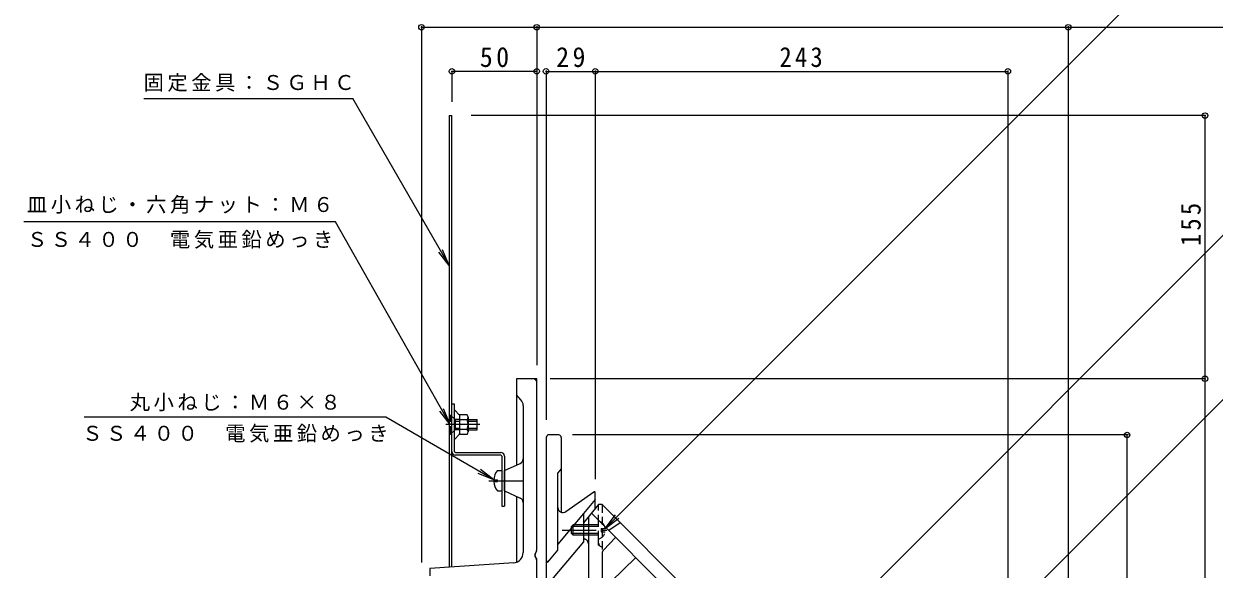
# Model space of a CAD drawing. Units: millimetres at full size, sheet at 1:4. Extents: x -531 to 526, y -549 to 542.
# Drawn here: x -531 to 170, y -160 to 161 of the extents above; entities that cross this region are included whole.
import ezdxf

# ---------------------------------------------------------------- set-up
doc = ezdxf.new("R2010")
doc.units = ezdxf.units.MM
doc.header["$LTSCALE"] = 4
doc.header["$PDMODE"] = 32
doc.header["$PDSIZE"] = 3.2
for name, pattern in [('CHAIN1', [8, 5, -1, 1, -1]), ('DASHED1', [1.8, 1.2, -0.6]), ('DASHED2', [3, 2, -1])]:
    doc.linetypes.add(name, pattern=pattern)
for name, color, linetype, lineweight in [('0-0_通り芯', 4, 'Continuous', 9), ('0-1_躯体', 6, 'Continuous', 9), ('0-2_仕上', 3, 'Continuous', 9), ('0-4_その他', 7, 'Continuous', 9), ('0-5_寸法', 7, 'Continuous', 9), ('0-8', 2, 'Continuous', 9), ('0-A', 2, 'Continuous', 9)]:
    doc.layers.add(name, color=color, linetype=linetype, lineweight=lineweight)
doc.styles.add('ＭＳ ゴシック', font='')
doc.styles.get('ＭＳ ゴシック').set_extended_font_data('MS Gothic')

msp = doc.modelspace()

# ---------------------------------------------------------------- linework, layer by layer
at = {"layer": '0-0_通り芯'}
for p, q in [((-229.106, -47.953), (-241.106, -47.953)), ((-241.106, -47.953), (-241.106, -98.771)), ((-229.106, -148.615), (-229.106, -47.953)), ((-238.449, -60.302), (-241.106, -57.453)), ((-237.106, -63.712), (-237.106, -150.301)), ((-248.106, -101.953), (-238.865, -97.752)), ((-248.106, -113.953), (-248.106, -101.953)), ((-248.106, -113.953), (-238.865, -118.154)), ((-241.106, -117.135), (-241.106, -155.958)), ((-230.106, -151.203), (-229.106, -149.058)), ((-230.106, -152.703), (-230.106, -151.203)), ((-230.106, -152.703), (-229.106, -154.435)), ((-242.694, -156.287), (-292.112, -159.69)), ((-292.112, -159.69), (-292.024, -164.022)), ((-229.106, -367.902), (-229.106, -154.971))]:
    msp.add_line(p, q, dxfattribs=at)
at = {"layer": '0-0_通り芯', "linetype": 'CHAIN1'}
msp.add_line((-257.402, -107.953), (-234.239, -107.953), dxfattribs=at)
at = {"layer": '0-0_通り芯'}
for centre, radius, start, end in [((-231.107, -49.953), 2, 0, 90), ((-242.106, -63.712), 5, 0, 43.00085), ((-240.106, -95.021), 3, 294.44357, 0), ((-240.106, -120.885), 3, 0, 65.55643), ((-243.106, -150.301), 6, 273.93967, 0), ((-228.106, -151.646), 2, 155.004, 180), ((-228.106, -152.167), 2, 180, 209.99432), ((-231.106, -154.971), 2, 360, 29.99432), ((-231.106, -148.615), 2, 335.004, 0)]:
    msp.add_arc(centre, radius, start, end, dxfattribs=at)
at = {"layer": '0-1_躯体'}
for p, q in [((-223.644, -83.306), (-223.644, -313.223)), ((-222.941, -81.377), (-222.643, -81.022)), ((-216.143, -81.022), (-222.643, -81.022)), ((-214.643, -82.515), (-214.643, -126.493)), ((-214.643, -101.022), (-216.643, -103.406)), ((-216.643, -123.665), (-216.643, -103.406)), ((-211.923, -126.122), (-195.43, -114.573)), ((-194.644, -119.023), (-201.644, -127.365)), ((-194.644, -124.406), (-194.644, -114.983)), ((-216.643, -148.872), (-216.643, -145.24)), ((-222.643, -156.022), (-216.643, -148.872)), ((-222.942, -155.667), (-222.643, -156.022))]:
    msp.add_line(p, q, dxfattribs=at)
at = {"layer": '0-1_躯体', "linetype": 'CHAIN1'}
msp.add_line((-214.126, -137.022), (-187.781, -137.022), dxfattribs=at)
at = {"layer": '0-1_躯体'}
for points in [[(-201.644, -127.365), (-216.643, -145.24), (-216.643, -123.665)], [(-201.644, -127.365), (-201.644, -143.892), (-222.643, -168.919)]]:
    msp.add_lwpolyline(points, dxfattribs=at)
for centre, radius, start, end in [((-220.644, -83.306), 3, 139.99224, 180), ((-216.143, -82.522), 1.5, 0, 90), ((-195.144, -114.983), 0.5, 0, 125.00484), ((-213.643, -123.665), 3, 180, 305.00188), ((-220.643, -153.739), 3, 180, 220.00003)]:
    msp.add_arc(centre, radius, start, end, dxfattribs=at)
at = {"layer": '0-2_仕上'}
for p, q in [((-192.644, -122.022), (-201.644, -132.748)), ((-190.644, -122.022), (-192.644, -122.022)), ((-190.644, -122.022), (20.356, -333.022)), ((-201.644, -132.748), (-201.644, -142.022)), ((-198.644, -129.173), (-198.644, -311.022)), ((15.292, -339.272), (-196.893, -127.087)), ((-186.069, -136.756), (-180.037, -132.629)), ((-182.626, -141.354), (-189.802, -148.784)), ((-190.644, -150.868), (-190.644, -165.27)), ((-170.802, -153.177), (-185.56, -167.428))]:
    msp.add_line(p, q, dxfattribs=at)
at = {"layer": '0-2_仕上', "linetype": 'DASHED1'}
for p, q in [((-192.644, -132.772), (-192.644, -122.022)), ((-190.644, -122.022), (-190.644, -150.868)), ((-192.644, -146.022), (-192.644, -142.272)), ((-192.644, -146.022), (-190.644, -147.022))]:
    msp.add_line(p, q, dxfattribs=at)
at = {"layer": '0-2_仕上'}
for centre, radius, start, end in [((-186.634, -135.931), 1, 225.00101, 304.38219), ((-200.144, -140.941), 1.5, 180, 250.53236), ((-201.644, -145.185), 3, 359.99905, 70.5312), ((-187.644, -150.868), 3, 135.99971, 180)]:
    msp.add_arc(centre, radius, start, end, dxfattribs=at)
at = {"layer": '0-2_仕上', "linetype": 'DASHED1'}
msp.add_arc((-190.644, -144.786), 2, 180, 243.43495, dxfattribs=at)
at = {"layer": '0-4_その他'}
for p, q in [((-297.023, 159.629), (-297.023, -156.124)), ((-297.023, 159.047), (-229.106, 159.047)), ((-229.106, 159.629), (-229.106, -39.953)), ((-229.106, 159.047), (83.894, 159.047)), ((83.894, 159.629), (83.894, -341.548)), ((83.894, 159.047), (238.894, 159.047)), ((-223.644, 133.477), (-223.644, -72.163)), ((-194.644, 133.477), (-194.644, -106.983)), ((48.356, 133.477), (48.356, -342.039)), ((-279.106, 133.186), (-279.106, 115.047)), ((-229.106, 133.047), (-279.106, 133.047)), ((-223.644, 133.047), (-194.644, 133.047)), ((-194.644, 133.047), (48.356, 133.047)), ((164.757, 107.047), (-267.661, 107.047)), ((164.481, -47.953), (164.481, 107.047)), ((164.757, -47.953), (-221.106, -47.953)), ((164.481, -360.953), (164.481, -47.953)), ((119.416, -81.022), (-208.143, -81.022)), ((118.595, -348.048), (118.595, -81.022))]:
    msp.add_line(p, q, dxfattribs=at)
for p in [(-297.023, 159.047), (-229.106, 159.047), (83.894, 159.047), (-279.106, 133.047), (-229.106, 133.047), (-223.644, 133.047), (-194.644, 133.047), (48.356, 133.047), (164.481, 107.047), (164.481, -47.953), (118.595, -81.022)]:
    msp.add_point(p, dxfattribs=at)
at = {"layer": '0-5_寸法'}
for p, q in [((-188.736, -136.022), (150.526, 203.24)), ((-460.572, 117.075), (-337.504, 117.075)), ((-280.706, 18.699), (-337.504, 117.075)), ((-166.294, -304.837), (255.357, 116.814)), ((-347.56, 44.533), (-531.192, 44.533)), ((-280.187, -74.953), (-347.56, 44.533)), ((-280.706, 18.699), (-286.794, 26.633)), ((-280.706, 18.699), (-284.533, 27.938)), ((-38.701, -273.964), (255.357, 20.094)), ((-280.187, -74.953), (-286.275, -67.02)), ((-280.187, -74.953), (-284.014, -65.714)), ((-318.07, -70.654), (-495.609, -70.654)), ((-254.295, -107.474), (-318.07, -70.654)), ((-254.295, -107.474), (-263.534, -103.647)), ((-254.295, -107.474), (-262.229, -101.386)), ((-188.736, -136.022), (-182.649, -128.089)), ((-188.736, -136.022), (-180.803, -129.935))]:
    msp.add_line(p, q, dxfattribs=at)
at = {"layer": '0-8'}
for p, q in [((-280.706, 107.047), (-279.106, 107.047)), ((-280.706, 107.047), (-280.706, -158.905)), ((-279.106, -158.794), (-279.106, 107.047)), ((-279.106, -66.953), (-279.106, -62.953)), ((-277.506, -62.953), (-279.106, -62.953)), ((-277.506, -90.853), (-277.506, -62.953)), ((-274.506, -69.29), (-277.506, -66.29)), ((-274.506, -69.641), (-274.506, -80.265)), ((-274.506, -80.616), (-277.506, -83.616)), ((-277.006, -91.353), (-250.206, -91.353)), ((-250.206, -92.953), (-277.006, -92.953)), ((-249.706, -93.453), (-249.706, -122.953)), ((-248.106, -93.453), (-248.106, -122.953)), ((-249.706, -122.953), (-248.106, -122.953))]:
    msp.add_line(p, q, dxfattribs=at)
at = {"layer": '0-8', "linetype": 'CHAIN1'}
msp.add_line((-262.581, -74.953), (-283.506, -74.953), dxfattribs=at)
at = {"layer": '0-8'}
for centre, radius, start, end in [((-277.006, -90.853), 2.1, 180, 270), ((-277.006, -90.853), 0.5, 180, 270), ((-250.206, -93.453), 2.1, 0, 90), ((-250.206, -93.453), 0.5, 0, 90)]:
    msp.add_arc(centre, radius, start, end, dxfattribs=at)
at = {"layer": '0-A', "linetype": 'DASHED1'}
for p, q in [((-280.187, -69.303), (-279.887, -69.303)), ((-280.187, -80.603), (-280.187, -69.303)), ((-277.237, -71.953), (-279.887, -69.303)), ((-277.237, -71.953), (-277.237, -77.953)), ((-274.506, -71.953), (-277.237, -71.953)), ((-277.237, -72.823), (-274.506, -72.823)), ((-277.237, -77.083), (-274.506, -77.083)), ((-277.237, -77.953), (-279.887, -80.603)), ((-274.506, -77.953), (-277.237, -77.953)), ((-192.644, -142.272), (-192.644, -131.772)), ((-191.144, -136.022), (-191.144, -138.022)), ((-191.144, -136.022), (-188.736, -136.022)), ((-191.144, -138.022), (-188.736, -138.022))]:
    msp.add_line(p, q, dxfattribs=at)
at = {"layer": '0-A'}
for p, q in [((-269.997, -69.203), (-274.506, -69.203)), ((-274.506, -69.203), (-274.506, -69.641)), ((-269.997, -72.09), (-274.506, -72.09)), ((-269.506, -70.647), (-269.506, -79.26)), ((-269.506, -71.953), (-264.187, -71.953)), ((-269.506, -72.823), (-264.187, -72.823)), ((-269.506, -77.083), (-264.187, -77.083)), ((-264.187, -77.953), (-264.187, -71.953)), ((-269.997, -77.816), (-274.506, -77.816)), ((-274.506, -80.703), (-274.506, -80.265)), ((-269.997, -80.703), (-274.506, -80.703)), ((-269.506, -77.953), (-264.187, -77.953)), ((-252.306, -101.953), (-249.706, -101.953)), ((-254.295, -107.474), (-252.306, -107.474)), ((-254.295, -108.432), (-252.306, -108.432)), ((-252.306, -108.432), (-252.306, -107.474)), ((-252.306, -113.953), (-249.706, -113.953)), ((-198.644, -134.022), (-201.644, -134.022)), ((-198.644, -135.022), (-201.644, -135.022)), ((-198.644, -139.022), (-201.644, -139.022)), ((-198.644, -140.022), (-201.644, -140.022))]:
    msp.add_line(p, q, dxfattribs=at)
at = {"layer": '0-A', "linetype": 'DASHED2'}
for p, q in [((-207.644, -134.022), (-208.644, -135.022)), ((-201.644, -135.022), (-208.644, -135.022)), ((-208.644, -139.022), (-208.644, -135.022)), ((-201.644, -139.022), (-208.644, -139.022)), ((-201.644, -134.022), (-207.644, -134.022)), ((-201.644, -140.022), (-207.644, -140.022)), ((-192.644, -134.022), (-198.644, -134.022)), ((-192.644, -135.022), (-198.644, -135.022)), ((-192.644, -139.022), (-198.644, -139.022)), ((-192.644, -140.022), (-198.644, -140.022))]:
    msp.add_line(p, q, dxfattribs=at)
at = {"layer": '0-A', "linetype": 'DASHED1'}
msp.add_lwpolyline([(-280.187, -80.603), (-279.887, -80.603), (-279.887, -69.303)], dxfattribs=at)
at = {"layer": '0-A', "linetype": 'DASHED2'}
msp.add_lwpolyline([(-208.644, -139.022), (-207.644, -140.022), (-207.644, -134.022)], dxfattribs=at)
at = {"layer": '0-A'}
for centre, radius, start, end in [((-271.874, -70.647), 2.368, 322.44278, 37.55722), ((-278.104, -74.953), 8.598, 340.548, 19.452), ((-271.874, -79.26), 2.368, 322.44278, 37.55722), ((-244.307, -107.953), 10, 143.13013, 177.25438), ((-244.307, -107.953), 10, 182.74562, 216.86987)]:
    msp.add_arc(centre, radius, start, end, dxfattribs=at)
at = {"layer": '0-A', "linetype": 'DASHED1'}
for start, end in [(10.58206, 74.6078), (285.3922, 349.41794)]:
    msp.add_arc((-194.089, -137.022), 5.445, start, end, dxfattribs=at)

# ---------------------------------------------------------------- texts
at = {"layer": '0-4_その他', "color": 2, "char_height": 11.73, "attachment_point": 7, "style": 'ＭＳ ゴシック'}
for s, insert in [('\\T1.27;\\W0.95;50', (-262.606, 135.447)), ('\\T1.27;\\W0.95;29', (-217.644, 135.447)), ('\\T1.27;\\W0.9;243', (-86.144, 135.447))]:
    msp.add_mtext(s, dxfattribs=dict(at, insert=insert))
at = {"layer": '0-4_その他', "color": 2, "insert": (162.081, 30.189), "char_height": 11.73, "attachment_point": 7, "rotation": 90, "style": 'ＭＳ ゴシック'}
msp.add_mtext('\\T1.27;\\W0.9;155', dxfattribs=at)
at = {"layer": '0-5_寸法', "char_height": 8.798, "attachment_point": 7, "style": 'ＭＳ ゴシック'}
for s, insert in [('\\T1.17;固定金具：ＳＧＨＣ', (-460.688, 121.07)), ('\\T1.17;皿小ねじ・六角ナット：Ｍ６', (-529.376, 49.237)), ('\\T1.17;ＳＳ４００\u3000電気亜鉛めっき', (-529.376, 28.634)), ('\\T1.17;丸小ねじ：Ｍ６×８', (-468.839, -67.113)), ('\\T1.17;ＳＳ４００\u3000電気亜鉛めっき', (-496.839, -85.511))]:
    msp.add_mtext(s, dxfattribs=dict(at, insert=insert))

doc.saveas('drawing.dxf')
